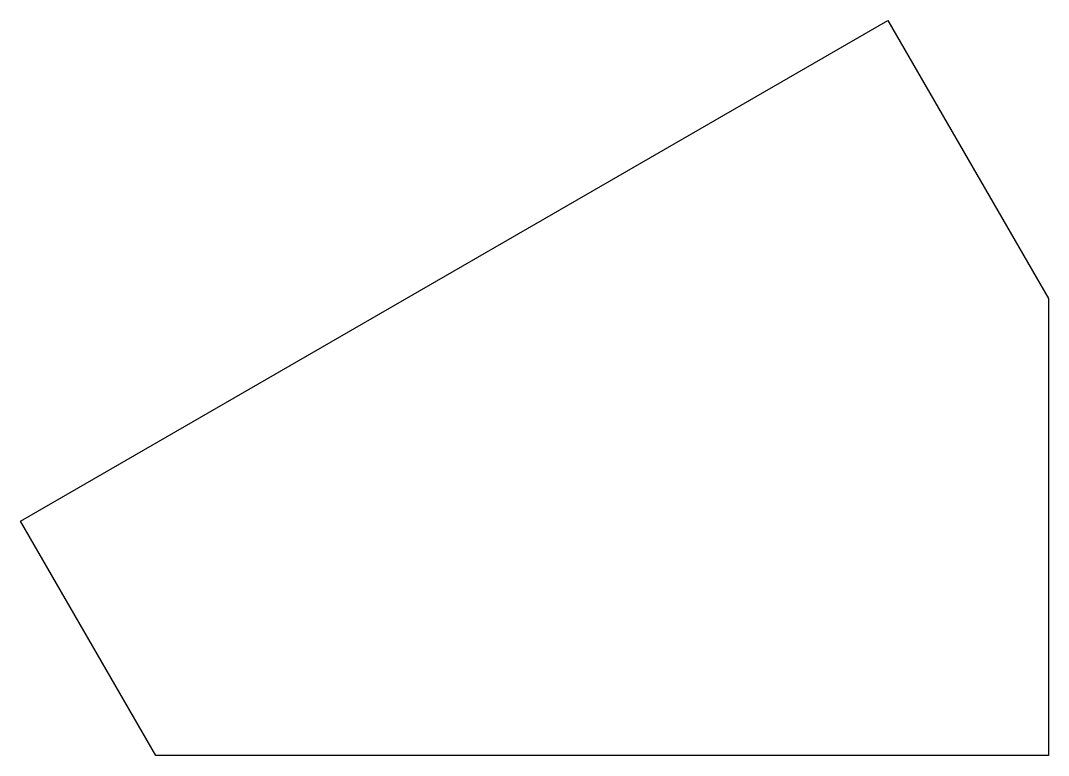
# Model space of a CAD drawing. Header units: millimetres. Extents: x -1743 to -1551, y 363 to 500.
import ezdxf

# ---------------------------------------------------------------- set-up
doc = ezdxf.new("R2010")
doc.units = ezdxf.units.MM
doc.layers.get('0').update_dxf_attribs({"linetype": 'CONTINUOUS'})

msp = doc.modelspace()

# ---------------------------------------------------------------- linework, layer by layer
msp.add_lwpolyline([(-1580.72, 500.35), (-1550.7, 448.35), (-1550.7, 362.9), (-1717.59, 362.9), (-1742.89, 406.72)], close=True)

doc.saveas('drawing.dxf')
